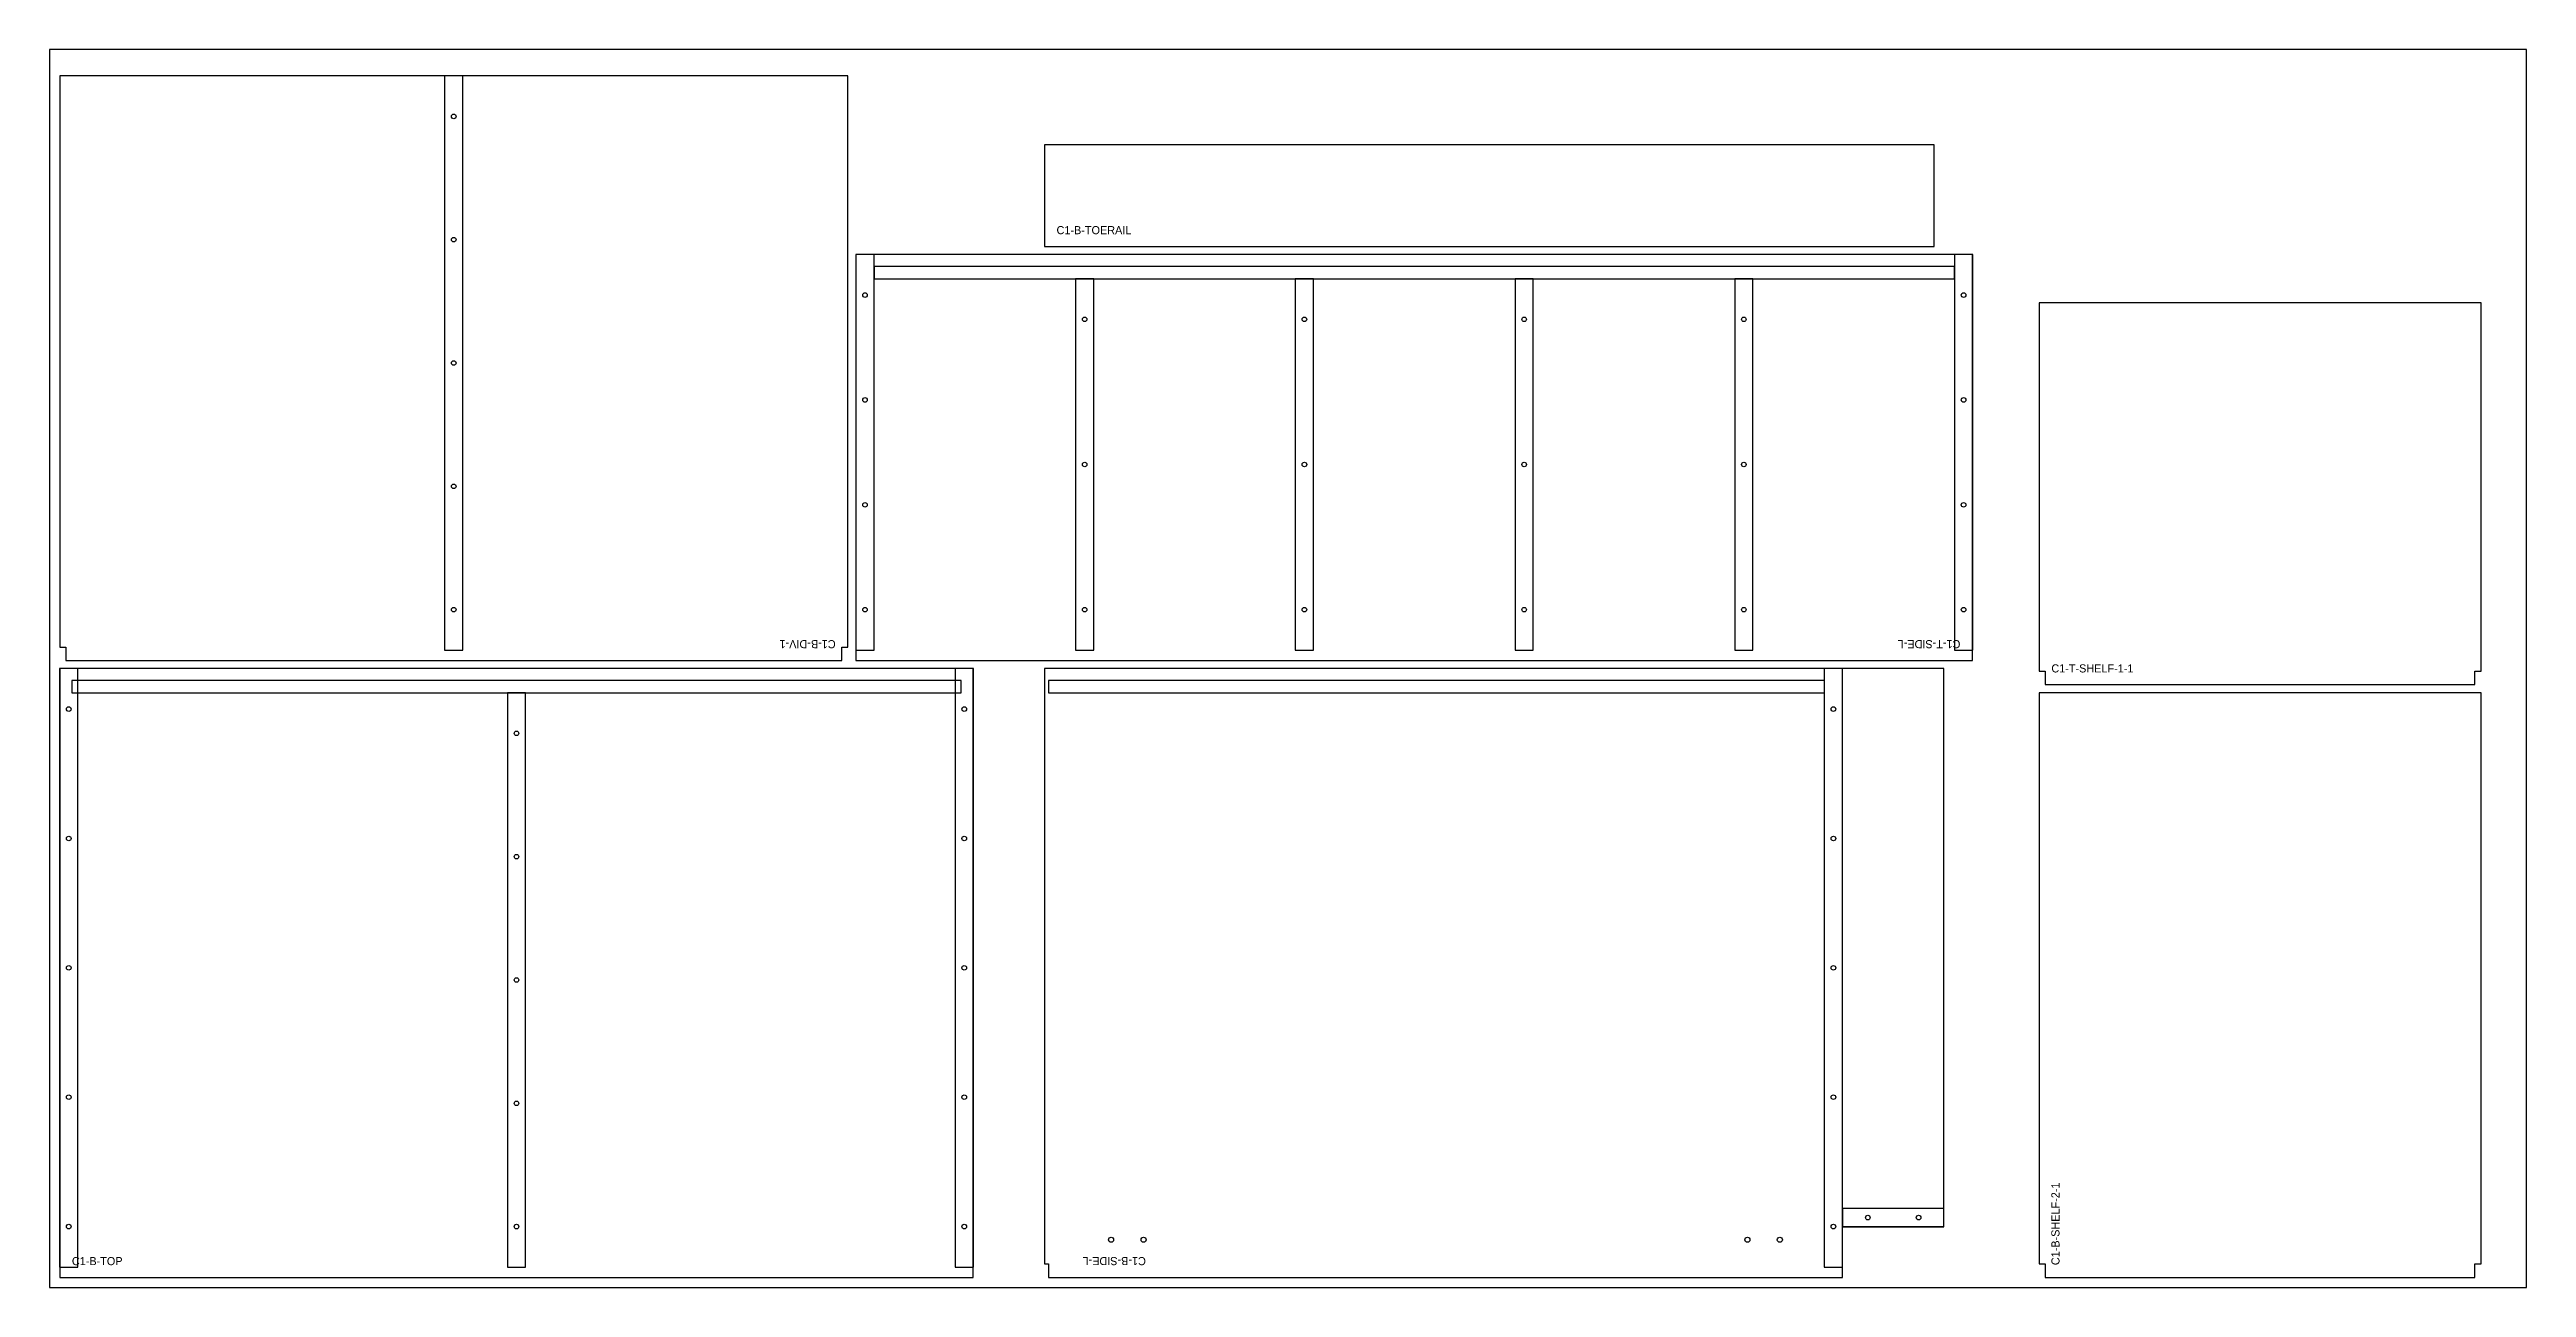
# Model space of a CAD drawing. Header units: millimetres. Extents: x 0 to 2440, y 0 to 1220.
import ezdxf

# ---------------------------------------------------------------- set-up
doc = ezdxf.new("R2010")
doc.units = ezdxf.units.MM
for name, color, linetype in [('DRILL_4.5_THRU', 5, 'CONTINUOUS'), ('DRILL_5_D12', 5, 'CONTINUOUS'), ('LABEL', 8, 'CONTINUOUS'), ('OUTLINE', 7, 'CONTINUOUS'), ('POCKET_D4', 3, 'CONTINUOUS'), ('POCKET_D6', 3, 'CONTINUOUS'), ('SHEET', 8, 'CONTINUOUS')]:
    doc.layers.add(name, color=color, linetype=linetype)

msp = doc.modelspace()

# ---------------------------------------------------------------- linework, layer by layer
at = {"layer": 'DRILL_4.5_THRU'}
for centre in [(398.2, 1154.1), (398.2, 1032.575), (803.3, 978), (1885.5, 978), (1019.74, 954.1), (1236.18, 954.1), (1452.62, 954.1), (1669.06, 954.1), (398.2, 911.05), (803.3, 874.667), (1885.5, 874.667), (1019.74, 811.05), (1236.18, 811.05), (1452.62, 811.05), (1669.06, 811.05), (398.2, 789.525), (803.3, 771.333), (1885.5, 771.333), (398.2, 668), (803.3, 668), (1019.74, 668), (1236.18, 668), (1452.62, 668), (1669.06, 668), (1885.5, 668), (18.9, 570), (901.1, 570), (1757.3, 570), (460, 546.1), (18.9, 442.5), (901.1, 442.5), (1757.3, 442.5), (460, 424.575), (18.9, 315), (901.1, 315), (1757.3, 315), (460, 303.05), (18.9, 187.5), (460, 181.525), (901.1, 187.5), (1757.3, 187.5), (18.9, 60), (460, 60), (901.1, 60), (1757.3, 60), (1791.2, 68.9), (1841.2, 68.9)]:
    msp.add_circle(centre, 2.25, dxfattribs=at)
at = {"layer": 'DRILL_5_D12'}
for centre in [(1045.7, 47), (1077.7, 47), (1672.5, 47), (1704.5, 47)]:
    msp.add_circle(centre, 2.5, dxfattribs=at)
at = {"layer": 'OUTLINE'}
for points in [[(780.4, 618), (780.4, 631.15), (786.4, 631.15), (786.4, 1194.1), (10, 1194.1), (10, 631.15), (16, 631.15), (16, 618)], [(980, 1026), (1856.4, 1026), (1856.4, 1126), (980, 1126)], [(1894.4, 618), (1894.4, 1018), (794.4, 1018), (794.4, 618)], [(1960, 607.25), (1966, 607.25), (1966, 594.1), (2389.3, 594.1), (2389.3, 607.25), (2395.3, 607.25), (2395.3, 970.2), (1960, 970.2)], [(10, 10), (910, 10), (910, 610), (10, 610)], [(1766.2, 10), (1766.2, 60), (1866.2, 60), (1866.2, 610), (980, 610), (980, 23.15), (984, 23.15), (984, 10)], [(1960, 23.15), (1966, 23.15), (1966, 10), (2389.3, 10), (2389.3, 23.15), (2395.3, 23.15), (2395.3, 586.1), (1960, 586.1)]]:
    msp.add_lwpolyline(points, close=True, dxfattribs=at)
at = {"layer": 'POCKET_D4'}
for points in [[(9.925, 20), (27.875, 20), (27.875, 610), (9.925, 610)], [(892.125, 20), (910.075, 20), (910.075, 610), (892.125, 610)]]:
    msp.add_lwpolyline(points, close=True, dxfattribs=at)
at = {"layer": 'POCKET_D6'}
for points in [[(407.175, 628), (407.175, 1194.1), (389.225, 1194.1), (389.225, 628)], [(812.275, 628), (812.275, 1018), (794.325, 1018), (794.325, 628)], [(1876.6, 994.025), (1876.6, 1006.075), (812.2, 1006.075), (812.2, 994.025)], [(1894.475, 628), (1894.475, 1018), (1876.525, 1018), (1876.525, 628)], [(1028.715, 628), (1028.715, 994.1), (1010.765, 994.1), (1010.765, 628)], [(1245.155, 628), (1245.155, 994.1), (1227.205, 994.1), (1227.205, 628)], [(1461.595, 628), (1461.595, 994.1), (1443.645, 994.1), (1443.645, 628)], [(1678.035, 628), (1678.035, 994.1), (1660.085, 994.1), (1660.085, 628)], [(1766.275, 20), (1766.275, 610), (1748.325, 610), (1748.325, 20)], [(21.8, 586.025), (898.2, 586.025), (898.2, 598.075), (21.8, 598.075)], [(451.025, 20), (468.975, 20), (468.975, 586.1), (451.025, 586.1)], [(1748.4, 586.025), (1748.4, 598.075), (984, 598.075), (984, 586.025)], [(1866.2, 59.925), (1866.2, 77.875), (1766.2, 77.875), (1766.2, 59.925)]]:
    msp.add_lwpolyline(points, close=True, dxfattribs=at)
at = {"layer": 'SHEET'}
msp.add_lwpolyline([(0, 0), (2440, 0), (2440, 1220), (0, 1220)], close=True, dxfattribs=at)

# ---------------------------------------------------------------- texts
at = {"layer": 'LABEL'}
for s, p in [('C1-B-TOERAIL', (992, 1038)), ('C1-T-SHELF-1-1', (1972, 606.1)), ('C1-B-TOP', (22, 22))]:
    msp.add_text(s, height=8, dxfattribs=at).set_placement(p)
for s, rotation, p in [('C1-B-DIV-1', 180, (774.4, 638)), ('C1-T-SIDE-L', 180, (1882.4, 638)), ('C1-B-SHELF-2-1', 90, (1980, 22)), ('C1-B-SIDE-L', 180, (1080, 30))]:
    msp.add_text(s, height=8, rotation=rotation, dxfattribs=at).set_placement(p)

doc.saveas('drawing.dxf')
